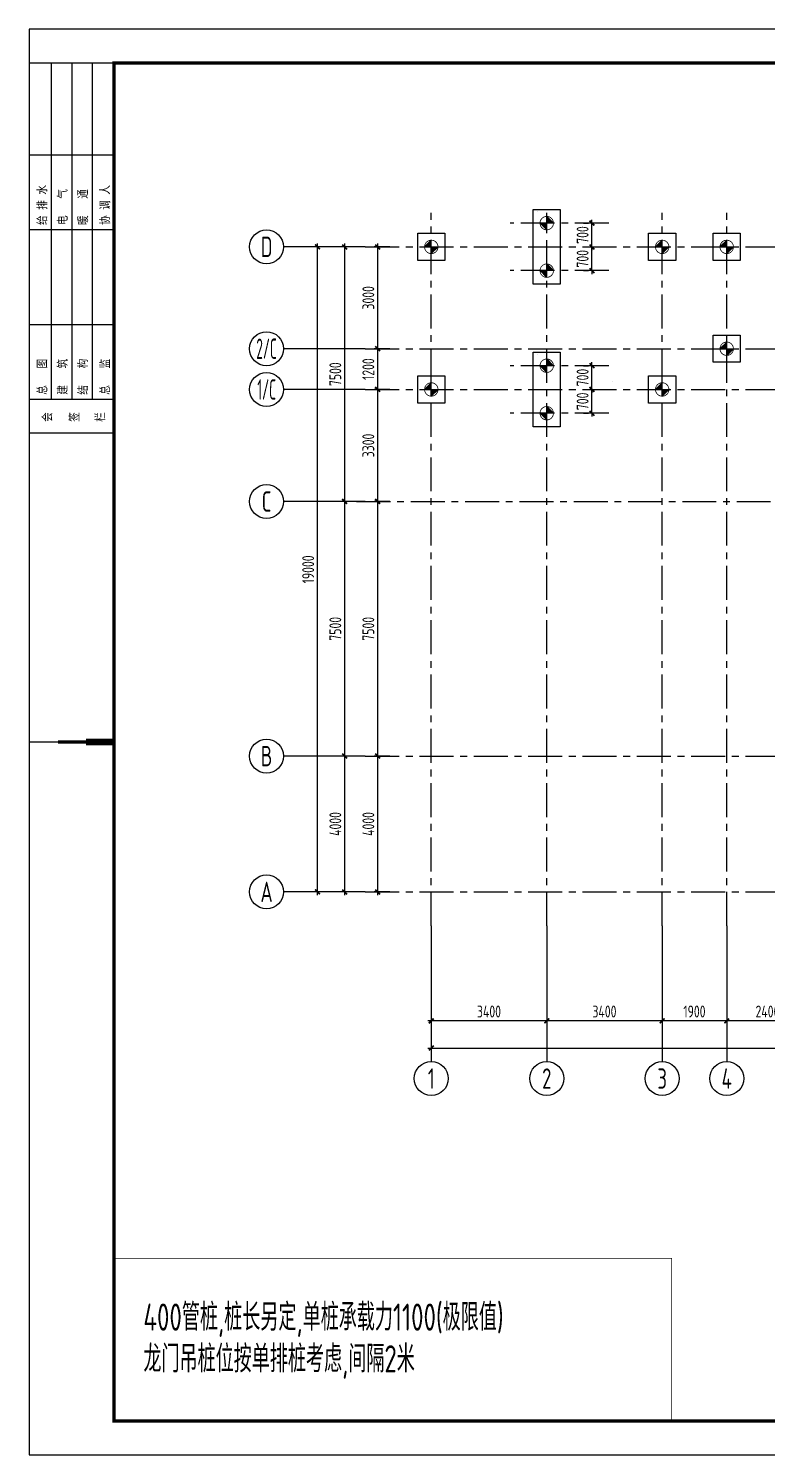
# Model space of a CAD drawing. Extents: x 665703 to 1047784, y -160603 to 92239.
# Drawn here: x 737561 to 759322, y 50204 to 92239 of the extents above; entities that cross this region are included whole.
import ezdxf
from ezdxf.enums import TextEntityAlignment as Align

# ---------------------------------------------------------------- set-up
doc = ezdxf.new("R2010")
doc.units = 0
doc.header["$LTSCALE"] = 800
doc.linetypes.add('CENTER', pattern=[2, 1.25, -0.25, 0.25, -0.25])
doc.layers.get('0').update_dxf_attribs({"linetype": 'CONTINUOUS'})
doc.layers.get('Defpoints').update_dxf_attribs({"linetype": 'CONTINUOUS'})
for name, color, linetype in [('10001', 54, 'CONTINUOUS'), ('AXIS', 4, 'CENTER'), ('DIM', 2, 'CONTINUOUS'), ('GPSCOMMON', 7, 'CONTINUOUS'), ('NUM', 7, 'CONTINUOUS'), ('TK', 7, 'CONTINUOUS'), ('ZW', 233, 'CONTINUOUS'), ('柱', 2, 'CONTINUOUS')]:
    doc.layers.add(name, color=color, linetype=linetype)
doc.styles.add('TSSD_Axis', font='tssdeng.shx', dxfattribs={"width": 0.7, "bigfont": 'tssdchn.shx'})
doc.styles.add('TSSD_Dimension', font='Tssdeng.shx', dxfattribs={"width": 0.75, "bigfont": 'hztxt.shx'})
doc.dimstyles.new('TSSD_100_100', dxfattribs={"dimtxt": 350, "dimasz": 100, "dimexe": 100, "dimexo": 250, "dimgap": 100, "dimtad": 1, "dimdec": 0, "dimzin": 0, "dimdsep": 46, "dimtxsty": 'TSSD_Dimension', "dimblk": 'ARCHTICK', "dimcen": 0, "dimdle": 100, "dimclrt": 7, "dimadec": 0, "dimazin": 0, "dimtfac": 1, "dimtdec": 0, "dimtix": 1, "dimtmove": 2, "dimatfit": 3, "dimldrblk": 'ARCHTICK', "dimfxl": 0, "dimtolj": 1, "dimtzin": 0, "dimarcsym": 0})

# ---------------------------------------------------------------- blocks, each defined once
blk = doc.blocks.new('ts_axno')
at = {"color": 0, "linetype": 'ByBlock', "lineweight": -2}
blk.add_circle((0, 0), 0.5, dxfattribs=at)
at = {"color": 0, "linetype": 'ByBlock', "lineweight": -2, "style": 'TSSD_Axis', "width": 0.7}
blk.add_attdef('A', text='', height=0.6, dxfattribs=at).set_placement((0, 0), align=Align.MIDDLE_CENTER)
blk = doc.blocks.new('_ArchTick')
at = {"color": 0, "const_width": 0.5}
blk.add_lwpolyline([(-0.71, -0.71), (0.71, 0.71)], dxfattribs=at)
blk = doc.blocks.new('*D1265')
at = {"layer": 'Defpoints', "color": 0, "transparency": 16777216}
for p in [(747476, 85807), (746871, 78307), (747476, 78307)]:
    blk.add_point(p, dxfattribs=at)
at = {"layer": 'DIM', "color": 0, "lineweight": -2, "transparency": 16777216}
for p, q in [((747226, 85807), (746771, 85807)), ((746871, 85907), (746871, 78207)), ((747226, 78307), (746771, 78307))]:
    blk.add_line(p, q, dxfattribs=at)
at = {"layer": 'DIM', "color": 0, "lineweight": -2, "transparency": 16777216, "xscale": 100, "yscale": 100, "zscale": 100}
for p, rotation in [((746871, 85807), 90), ((746871, 78307), 270)]:
    blk.add_blockref('_ArchTick', p, dxfattribs=dict(at, rotation=rotation))
at = {"layer": 'DIM', "color": 7, "transparency": 16777216, "insert": (746596, 82057), "char_height": 350, "attachment_point": 5, "rotation": 90, "style": 'TSSD_Dimension'}
blk.add_mtext('\\A1;7500', dxfattribs=at)
blk = doc.blocks.new('*D1282')
at = {"layer": 'Defpoints', "color": 0, "transparency": 16777216}
for p in [(747476, 78307), (746871, 70807), (747476, 70807)]:
    blk.add_point(p, dxfattribs=at)
at = {"layer": 'DIM', "color": 0, "lineweight": -2, "transparency": 16777216}
for p, q in [((747226, 78307), (746771, 78307)), ((746871, 78407), (746871, 70707)), ((747226, 70807), (746771, 70807))]:
    blk.add_line(p, q, dxfattribs=at)
at = {"layer": 'DIM', "color": 0, "lineweight": -2, "transparency": 16777216, "xscale": 100, "yscale": 100, "zscale": 100}
for p, rotation in [((746871, 78307), 90), ((746871, 70807), 270)]:
    blk.add_blockref('_ArchTick', p, dxfattribs=dict(at, rotation=rotation))
at = {"layer": 'DIM', "color": 7, "transparency": 16777216, "insert": (746596, 74557), "char_height": 350, "attachment_point": 5, "rotation": 90, "style": 'TSSD_Dimension'}
blk.add_mtext('\\A1;7500', dxfattribs=at)
blk = doc.blocks.new('*D1284')
at = {"layer": 'Defpoints', "color": 0, "transparency": 16777216}
for p in [(747476, 70807), (746871, 66807), (747476, 66807)]:
    blk.add_point(p, dxfattribs=at)
at = {"layer": 'DIM', "color": 0, "lineweight": -2, "transparency": 16777216}
for p, q in [((747226, 70807), (746771, 70807)), ((746871, 70907), (746871, 66707)), ((747226, 66807), (746771, 66807))]:
    blk.add_line(p, q, dxfattribs=at)
at = {"layer": 'DIM', "color": 0, "lineweight": -2, "transparency": 16777216, "xscale": 100, "yscale": 100, "zscale": 100}
for p, rotation in [((746871, 70807), 90), ((746871, 66807), 270)]:
    blk.add_blockref('_ArchTick', p, dxfattribs=dict(at, rotation=rotation))
at = {"layer": 'DIM', "color": 7, "transparency": 16777216, "insert": (746596, 68807), "char_height": 350, "attachment_point": 5, "rotation": 90, "style": 'TSSD_Dimension'}
blk.add_mtext('\\A1;4000', dxfattribs=at)
blk = doc.blocks.new('*D1264')
at = {"layer": 'Defpoints', "color": 0, "transparency": 16777216}
for p in [(746071, 85807), (747476, 85807), (747476, 66807)]:
    blk.add_point(p, dxfattribs=at)
at = {"layer": 'DIM', "color": 0, "lineweight": -2, "transparency": 16777216}
for p, q in [((747226, 85807), (745971, 85807)), ((746071, 66707), (746071, 85907)), ((747226, 66807), (745971, 66807))]:
    blk.add_line(p, q, dxfattribs=at)
at = {"layer": 'DIM', "color": 0, "lineweight": -2, "transparency": 16777216, "xscale": 100, "yscale": 100, "zscale": 100}
for p, rotation in [((746071, 85807), 90), ((746071, 66807), 270)]:
    blk.add_blockref('_ArchTick', p, dxfattribs=dict(at, rotation=rotation))
at = {"layer": 'DIM', "color": 7, "transparency": 16777216, "insert": (745796, 76307), "char_height": 350, "attachment_point": 5, "rotation": 90, "style": 'TSSD_Dimension'}
blk.add_mtext('\\A1;19000', dxfattribs=at)
blk = doc.blocks.new('*D1263')
at = {"layer": 'Defpoints', "color": 0, "transparency": 16777216}
for p in [(748448, 81607), (747843, 78307), (748448, 78307)]:
    blk.add_point(p, dxfattribs=at)
at = {"layer": 'DIM', "color": 0, "lineweight": -2, "transparency": 16777216}
for p, q in [((748198, 81607), (747743, 81607)), ((747843, 81707), (747843, 78207)), ((748198, 78307), (747743, 78307))]:
    blk.add_line(p, q, dxfattribs=at)
at = {"layer": 'DIM', "color": 0, "lineweight": -2, "transparency": 16777216, "xscale": 100, "yscale": 100, "zscale": 100}
for p, rotation in [((747843, 81607), 90), ((747843, 78307), 270)]:
    blk.add_blockref('_ArchTick', p, dxfattribs=dict(at, rotation=rotation))
at = {"layer": 'DIM', "color": 7, "transparency": 16777216, "insert": (747568, 79957), "char_height": 350, "attachment_point": 5, "rotation": 90, "style": 'TSSD_Dimension'}
blk.add_mtext('\\A1;3300', dxfattribs=at)
blk = doc.blocks.new('*D1281')
at = {"layer": 'Defpoints', "color": 0, "transparency": 16777216}
for p in [(748448, 78307), (747843, 70807), (748448, 70807)]:
    blk.add_point(p, dxfattribs=at)
at = {"layer": 'DIM', "color": 0, "lineweight": -2, "transparency": 16777216}
for p, q in [((748198, 78307), (747743, 78307)), ((747843, 78407), (747843, 70707)), ((748198, 70807), (747743, 70807))]:
    blk.add_line(p, q, dxfattribs=at)
at = {"layer": 'DIM', "color": 0, "lineweight": -2, "transparency": 16777216, "xscale": 100, "yscale": 100, "zscale": 100}
for p, rotation in [((747843, 78307), 90), ((747843, 70807), 270)]:
    blk.add_blockref('_ArchTick', p, dxfattribs=dict(at, rotation=rotation))
at = {"layer": 'DIM', "color": 7, "transparency": 16777216, "insert": (747568, 74557), "char_height": 350, "attachment_point": 5, "rotation": 90, "style": 'TSSD_Dimension'}
blk.add_mtext('\\A1;7500', dxfattribs=at)
blk = doc.blocks.new('*D1283')
at = {"layer": 'Defpoints', "color": 0, "transparency": 16777216}
for p in [(748448, 70807), (747843, 66807), (748448, 66807)]:
    blk.add_point(p, dxfattribs=at)
at = {"layer": 'DIM', "color": 0, "lineweight": -2, "transparency": 16777216}
for p, q in [((748198, 70807), (747743, 70807)), ((747843, 70907), (747843, 66707)), ((748198, 66807), (747743, 66807))]:
    blk.add_line(p, q, dxfattribs=at)
at = {"layer": 'DIM', "color": 0, "lineweight": -2, "transparency": 16777216, "xscale": 100, "yscale": 100, "zscale": 100}
for p, rotation in [((747843, 70807), 90), ((747843, 66807), 270)]:
    blk.add_blockref('_ArchTick', p, dxfattribs=dict(at, rotation=rotation))
at = {"layer": 'DIM', "color": 7, "transparency": 16777216, "insert": (747568, 68807), "char_height": 350, "attachment_point": 5, "rotation": 90, "style": 'TSSD_Dimension'}
blk.add_mtext('\\A1;4000', dxfattribs=at)
blk = doc.blocks.new('*D1353')
at = {"layer": 'Defpoints', "color": 0, "transparency": 16777216}
for p in [(748448, 82807), (747843, 81607), (748448, 81607)]:
    blk.add_point(p, dxfattribs=at)
at = {"layer": 'DIM', "color": 0, "lineweight": -2, "transparency": 16777216}
for p, q in [((747843, 82907), (747843, 81507)), ((748198, 82807), (747743, 82807)), ((748198, 81607), (747743, 81607))]:
    blk.add_line(p, q, dxfattribs=at)
at = {"layer": 'DIM', "color": 0, "lineweight": -2, "transparency": 16777216, "xscale": 100, "yscale": 100, "zscale": 100}
for p, rotation in [((747843, 82807), 90), ((747843, 81607), 270)]:
    blk.add_blockref('_ArchTick', p, dxfattribs=dict(at, rotation=rotation))
at = {"layer": 'DIM', "color": 7, "transparency": 16777216, "insert": (747568, 82207), "char_height": 350, "attachment_point": 5, "rotation": 90, "style": 'TSSD_Dimension'}
blk.add_mtext('\\A1;1200', dxfattribs=at)
blk = doc.blocks.new('*D1352')
at = {"layer": 'Defpoints', "color": 0, "transparency": 16777216}
for p in [(748448, 85807), (747843, 82807), (748448, 82807)]:
    blk.add_point(p, dxfattribs=at)
at = {"layer": 'DIM', "color": 0, "lineweight": -2, "transparency": 16777216}
for p, q in [((748198, 85807), (747743, 85807)), ((747843, 85907), (747843, 82707)), ((748198, 82807), (747743, 82807))]:
    blk.add_line(p, q, dxfattribs=at)
at = {"layer": 'DIM', "color": 0, "lineweight": -2, "transparency": 16777216, "xscale": 100, "yscale": 100, "zscale": 100}
for p, rotation in [((747843, 85807), 90), ((747843, 82807), 270)]:
    blk.add_blockref('_ArchTick', p, dxfattribs=dict(at, rotation=rotation))
at = {"layer": 'DIM', "color": 7, "transparency": 16777216, "insert": (747568, 84307), "char_height": 350, "attachment_point": 5, "rotation": 90, "style": 'TSSD_Dimension'}
blk.add_mtext('\\A1;3000', dxfattribs=at)
blk = doc.blocks.new('*D1271')
at = {"layer": 'Defpoints', "color": 0, "transparency": 16777216}
for p in [(758122, 65807), (760522, 65807), (758122, 63007)]:
    blk.add_point(p, dxfattribs=at)
at = {"layer": 'DIM', "color": 0, "lineweight": -2, "transparency": 16777216}
for p, q in [((758122, 65557), (758122, 62907)), ((760522, 65557), (760522, 62907)), ((760622, 63007), (758022, 63007))]:
    blk.add_line(p, q, dxfattribs=at)
at = {"layer": 'DIM', "color": 0, "lineweight": -2, "transparency": 16777216, "xscale": 100, "yscale": 100, "zscale": 100, "rotation": 180}
blk.add_blockref('_ArchTick', (758122, 63007), dxfattribs=at)
at = {"layer": 'DIM', "color": 0, "lineweight": -2, "transparency": 16777216, "xscale": 100, "yscale": 100, "zscale": 100}
blk.add_blockref('_ArchTick', (760522, 63007), dxfattribs=at)
at = {"layer": 'DIM', "color": 7, "transparency": 16777216, "insert": (759322, 63282), "char_height": 350, "attachment_point": 5, "style": 'TSSD_Dimension'}
blk.add_mtext('\\A1;2400', dxfattribs=at)
blk = doc.blocks.new('*D1270')
at = {"layer": 'Defpoints', "color": 0, "transparency": 16777216}
for p in [(756222, 65807), (758122, 65807), (756222, 63007)]:
    blk.add_point(p, dxfattribs=at)
at = {"layer": 'DIM', "color": 0, "lineweight": -2, "transparency": 16777216}
for p, q in [((756222, 65557), (756222, 62907)), ((758122, 65557), (758122, 62907)), ((758222, 63007), (756122, 63007))]:
    blk.add_line(p, q, dxfattribs=at)
at = {"layer": 'DIM', "color": 0, "lineweight": -2, "transparency": 16777216, "xscale": 100, "yscale": 100, "zscale": 100, "rotation": 180}
blk.add_blockref('_ArchTick', (756222, 63007), dxfattribs=at)
at = {"layer": 'DIM', "color": 0, "lineweight": -2, "transparency": 16777216, "xscale": 100, "yscale": 100, "zscale": 100}
blk.add_blockref('_ArchTick', (758122, 63007), dxfattribs=at)
at = {"layer": 'DIM', "color": 7, "transparency": 16777216, "insert": (757172, 63282), "char_height": 350, "attachment_point": 5, "style": 'TSSD_Dimension'}
blk.add_mtext('\\A1;1900', dxfattribs=at)
blk = doc.blocks.new('*D1269')
at = {"layer": 'Defpoints', "color": 0, "transparency": 16777216}
for p in [(752822, 65807), (756222, 65807), (752822, 63007)]:
    blk.add_point(p, dxfattribs=at)
at = {"layer": 'DIM', "color": 0, "lineweight": -2, "transparency": 16777216}
for p, q in [((752822, 65557), (752822, 62907)), ((756222, 65557), (756222, 62907)), ((756322, 63007), (752722, 63007))]:
    blk.add_line(p, q, dxfattribs=at)
at = {"layer": 'DIM', "color": 0, "lineweight": -2, "transparency": 16777216, "xscale": 100, "yscale": 100, "zscale": 100, "rotation": 180}
blk.add_blockref('_ArchTick', (752822, 63007), dxfattribs=at)
at = {"layer": 'DIM', "color": 0, "lineweight": -2, "transparency": 16777216, "xscale": 100, "yscale": 100, "zscale": 100}
blk.add_blockref('_ArchTick', (756222, 63007), dxfattribs=at)
at = {"layer": 'DIM', "color": 7, "transparency": 16777216, "insert": (754522, 63282), "char_height": 350, "attachment_point": 5, "style": 'TSSD_Dimension'}
blk.add_mtext('\\A1;3400', dxfattribs=at)
blk = doc.blocks.new('*D1268')
at = {"layer": 'Defpoints', "color": 0, "transparency": 16777216}
for p in [(749422, 65807), (752822, 65807), (749422, 63007)]:
    blk.add_point(p, dxfattribs=at)
at = {"layer": 'DIM', "color": 0, "lineweight": -2, "transparency": 16777216}
for p, q in [((749422, 65557), (749422, 62907)), ((752822, 65557), (752822, 62907)), ((752922, 63007), (749322, 63007))]:
    blk.add_line(p, q, dxfattribs=at)
at = {"layer": 'DIM', "color": 0, "lineweight": -2, "transparency": 16777216, "xscale": 100, "yscale": 100, "zscale": 100, "rotation": 180}
blk.add_blockref('_ArchTick', (749422, 63007), dxfattribs=at)
at = {"layer": 'DIM', "color": 0, "lineweight": -2, "transparency": 16777216, "xscale": 100, "yscale": 100, "zscale": 100}
blk.add_blockref('_ArchTick', (752822, 63007), dxfattribs=at)
at = {"layer": 'DIM', "color": 7, "transparency": 16777216, "insert": (751122, 63282), "char_height": 350, "attachment_point": 5, "style": 'TSSD_Dimension'}
blk.add_mtext('\\A1;3400', dxfattribs=at)
blk = doc.blocks.new('*D1266')
at = {"layer": 'Defpoints', "color": 0, "transparency": 16777216}
for p in [(749422, 65807), (789422, 65807), (789422, 62207)]:
    blk.add_point(p, dxfattribs=at)
at = {"layer": 'DIM', "color": 0, "lineweight": -2, "transparency": 16777216}
for p, q in [((749422, 65557), (749422, 62107)), ((789422, 65557), (789422, 62107)), ((749322, 62207), (789522, 62207))]:
    blk.add_line(p, q, dxfattribs=at)
at = {"layer": 'DIM', "color": 0, "lineweight": -2, "transparency": 16777216, "xscale": 100, "yscale": 100, "zscale": 100, "rotation": 180}
blk.add_blockref('_ArchTick', (749422, 62207), dxfattribs=at)
at = {"layer": 'DIM', "color": 0, "lineweight": -2, "transparency": 16777216, "xscale": 100, "yscale": 100, "zscale": 100}
blk.add_blockref('_ArchTick', (789422, 62207), dxfattribs=at)
at = {"layer": 'DIM', "color": 7, "transparency": 16777216, "insert": (769422, 62482), "char_height": 350, "attachment_point": 5, "style": 'TSSD_Dimension'}
blk.add_mtext('\\A1;40000', dxfattribs=at)
blk = doc.blocks.new('ZW-1')
at = {"layer": 'ZW', "color": 60}
for p, q in [((-247, 0), (0, 247)), ((-247, 0), (247, 0)), ((0, -247), (0, 247)), ((247, 0), (0, -247))]:
    blk.add_line(p, q, dxfattribs=at)
at = {"layer": 'ZW', "color": 60, "const_width": 30}
blk.add_lwpolyline([(-247, 0, -1), (247, 0, -1)], format="xyb", close=True, dxfattribs=at)
at = {"layer": 'ZW', "color": 60}
for points in [[(-247, 0), (0, 247), (0, 0)], [(0, 0), (247, 0), (0, -247)]]:
    blk.add_solid(points, dxfattribs=at)
blk = doc.blocks.new('*D1357')
at = {"layer": 'Defpoints', "color": 0, "transparency": 16777216}
for p in [(754154, 81607), (754154, 81607), (754154, 80907)]:
    blk.add_point(p, dxfattribs=at)
at = {"layer": 'DIM', "color": 0, "lineweight": -2, "transparency": 16777216}
for p, q in [((753904, 81607), (754054, 81607)), ((754154, 81607), (754154, 81707)), ((754154, 80907), (754154, 81607)), ((753904, 80907), (754054, 80907)), ((754154, 80907), (754154, 80807))]:
    blk.add_line(p, q, dxfattribs=at)
at = {"layer": 'DIM', "color": 0, "lineweight": -2, "transparency": 16777216, "xscale": 100, "yscale": 100, "zscale": 100}
for p, rotation in [((754154, 81607), 270), ((754154, 80907), 90)]:
    blk.add_blockref('_ArchTick', p, dxfattribs=dict(at, rotation=rotation))
at = {"layer": 'DIM', "color": 7, "transparency": 16777216, "insert": (753879, 81257), "char_height": 350, "attachment_point": 5, "rotation": 90, "style": 'TSSD_Dimension'}
blk.add_mtext('\\A1;700', dxfattribs=at)
blk = doc.blocks.new('*D1356')
at = {"layer": 'Defpoints', "color": 0, "transparency": 16777216}
for p in [(754154, 82307), (754154, 82307), (754154, 81607)]:
    blk.add_point(p, dxfattribs=at)
at = {"layer": 'DIM', "color": 0, "lineweight": -2, "transparency": 16777216}
for p, q in [((754154, 82307), (754154, 82407)), ((753904, 82307), (754054, 82307)), ((754154, 81607), (754154, 82307)), ((753904, 81607), (754054, 81607)), ((754154, 81607), (754154, 81507))]:
    blk.add_line(p, q, dxfattribs=at)
at = {"layer": 'DIM', "color": 0, "lineweight": -2, "transparency": 16777216, "xscale": 100, "yscale": 100, "zscale": 100}
for p, rotation in [((754154, 82307), 270), ((754154, 81607), 90)]:
    blk.add_blockref('_ArchTick', p, dxfattribs=dict(at, rotation=rotation))
at = {"layer": 'DIM', "color": 7, "transparency": 16777216, "insert": (753879, 81957), "char_height": 350, "attachment_point": 5, "rotation": 90, "style": 'TSSD_Dimension'}
blk.add_mtext('\\A1;700', dxfattribs=at)
blk = doc.blocks.new('*D1355')
at = {"layer": 'Defpoints', "color": 0, "transparency": 16777216}
for p in [(754154, 85807), (754154, 85807), (754154, 85107)]:
    blk.add_point(p, dxfattribs=at)
at = {"layer": 'DIM', "color": 0, "lineweight": -2, "transparency": 16777216}
for p, q in [((753904, 85807), (754054, 85807)), ((754154, 85807), (754154, 85907)), ((754154, 85107), (754154, 85807)), ((753904, 85107), (754054, 85107)), ((754154, 85107), (754154, 85007))]:
    blk.add_line(p, q, dxfattribs=at)
at = {"layer": 'DIM', "color": 0, "lineweight": -2, "transparency": 16777216, "xscale": 100, "yscale": 100, "zscale": 100}
for p, rotation in [((754154, 85807), 270), ((754154, 85107), 90)]:
    blk.add_blockref('_ArchTick', p, dxfattribs=dict(at, rotation=rotation))
at = {"layer": 'DIM', "color": 7, "transparency": 16777216, "insert": (753879, 85457), "char_height": 350, "attachment_point": 5, "rotation": 90, "style": 'TSSD_Dimension'}
blk.add_mtext('\\A1;700', dxfattribs=at)
blk = doc.blocks.new('*D1354')
at = {"layer": 'Defpoints', "color": 0, "transparency": 16777216}
for p in [(754154, 86507), (754154, 86507), (754154, 85807)]:
    blk.add_point(p, dxfattribs=at)
at = {"layer": 'DIM', "color": 0, "lineweight": -2, "transparency": 16777216}
for p, q in [((754154, 86507), (754154, 86607)), ((753904, 86507), (754054, 86507)), ((754154, 85807), (754154, 86507)), ((753904, 85807), (754054, 85807)), ((754154, 85807), (754154, 85707))]:
    blk.add_line(p, q, dxfattribs=at)
at = {"layer": 'DIM', "color": 0, "lineweight": -2, "transparency": 16777216, "xscale": 100, "yscale": 100, "zscale": 100}
for p, rotation in [((754154, 86507), 270), ((754154, 85807), 90)]:
    blk.add_blockref('_ArchTick', p, dxfattribs=dict(at, rotation=rotation))
at = {"layer": 'DIM', "color": 7, "transparency": 16777216, "insert": (753879, 86157), "char_height": 350, "attachment_point": 5, "rotation": 90, "style": 'TSSD_Dimension'}
blk.add_mtext('\\A1;700', dxfattribs=at)
blk = doc.blocks.new('TK2')
at = {"layer": 'TK', "color": 2}
for p, q in [((650, 41000), (650, 31100)), ((1250, 41000), (1250, 31100)), ((1850, 41000), (1850, 31100)), ((0, 38300), (2500, 38300)), ((0, 36100), (2500, 36100)), ((0, 33300), (2500, 33300)), ((0, 31100), (2500, 31100))]:
    blk.add_line(p, q, dxfattribs=at)
blk.add_lwpolyline([(59400, 42000), (0, 42000), (0, 0), (59400, 0)], close=True, dxfattribs=at)
for points, const_width in [([(30450, 41000), (30450, 41700)], 100), ([(30450, 42000), (30450, 41000)], 35), ([(30450, 41000), (30450, 41350)], 200), ([(0, 21000), (2500, 21000)], 35), ([(2500, 21000), (850, 21000)], 100), ([(2500, 21000), (1675, 21000)], 200), ([(58400, 21000), (58750, 21000)], 200), ([(58400, 21000), (59100, 21000)], 100), ([(59400, 21000), (58400, 21000)], 35), ([(30450, 1000), (30450, 650)], 200), ([(30450, 1000), (30450, 300)], 100), ([(30450, 0), (30450, 1000)], 35)]:
    blk.add_lwpolyline(points, dxfattribs=dict(at, const_width=const_width))
for points, const_width in [([(0, 41000), (2500, 41000), (2500, 30100), (0, 30100)], 40), ([(2500, 41000), (58400, 41000), (58400, 1000), (2500, 1000)], 100)]:
    blk.add_lwpolyline(points, close=True, dxfattribs=dict(at, const_width=const_width))
at = {"layer": 'TK', "color": 2, "style": 'TSSD_Dimension', "width": 0.9}
for s, p in [('给 排 水', (536, 36230)), ('电   气', (1136, 36230)), ('暖   通', (1736, 36230)), ('协 调 人', (2386, 36230)), ('总   图', (536, 31230)), ('建   筑', (1136, 31230)), ('结   构', (1736, 31230)), ('总   监', (2386, 31230)), ('会', (688, 30432)), ('签', (1485, 30432)), ('栏', (2244, 30432))]:
    blk.add_text(s, height=300, rotation=90, dxfattribs=at).set_placement(p)

msp = doc.modelspace()

# ---------------------------------------------------------------- linework, layer by layer
at = {"color": 0, "linetype": 'ByBlock', "lineweight": -2}
for centre in [(744571.2, 82807), (744571.2, 81607)]:
    msp.add_circle(centre, 500, dxfattribs=at)
at = {"layer": 'AXIS'}
for p, q in [((749422.3, 65807), (749422.3, 86807)), ((752558.5, 86839.7), (752559, 86840.2)), ((752822.3, 65807), (752822.3, 86807)), ((756222.3, 65807), (756222.3, 86807)), ((758122.3, 65807), (758122.3, 86807)), ((754654.4, 86507), (751743.6, 86507)), ((747476.2, 85807), (790522.3, 85807)), ((754654.4, 85107), (751743.6, 85107)), ((747476.2, 82807), (761745, 82807)), ((752558.5, 82639.7), (752559, 82640.2)), ((754654.4, 82307), (751743.6, 82307)), ((747476.2, 81607), (790522.3, 81607)), ((754758.5, 81840.7), (754758, 81840.2)), ((754654.4, 80907), (751743.6, 80907)), ((747216.7, 78307), (790522.3, 78307)), ((747476.2, 70807), (790522.3, 70807)), ((747476.2, 66807), (790522.3, 66807))]:
    msp.add_line(p, q, dxfattribs=at)
at = {"layer": 'GPSCOMMON'}
for p, q in [((754154.4, 85107), (754154.4, 86507)), ((754154.4, 80907), (754154.4, 82307))]:
    msp.add_line(p, q, dxfattribs=at)
at = {"layer": 'NUM'}
for p, q in [((747476.2, 85807), (745071.2, 85807)), ((747476.2, 82807), (745071.2, 82807)), ((747476.2, 81607), (745071.2, 81607)), ((747476.2, 78307), (745071.2, 78307)), ((747476.2, 70807), (745071.2, 70807)), ((747476.2, 66807), (745071.2, 66807)), ((749422.3, 65807), (749422.3, 61807)), ((752822.3, 65807), (752822.3, 61807)), ((756222.3, 65807), (756222.3, 61807)), ((758122.3, 65807), (758122.3, 61807))]:
    msp.add_line(p, q, dxfattribs=at)
at = {"layer": 'ZW', "linetype": 'Continuous'}
for points in [[(753222.3, 86906.5), (753222.3, 84707.5), (753221.8, 84707), (752422.8, 84707), (752422.3, 84707.5), (752422.3, 86906.5), (752422.8, 86907), (753221.8, 86907)], [(749822.3, 86206.5), (749822.8, 85407.5), (749822.3, 85407), (749023.3, 85407), (749022.8, 85407.5), (749022.3, 86206.5), (749022.8, 86207), (749821.8, 86207)], [(756622.3, 86206.5), (756622.8, 85407.5), (756622.3, 85407), (755823.3, 85407), (755822.8, 85407.5), (755822.3, 86206.5), (755822.8, 86207), (756621.8, 86207)], [(758522.3, 86206.5), (758522.8, 85407.5), (758522.3, 85407), (757723.3, 85407), (757722.8, 85407.5), (757722.3, 86206.5), (757722.8, 86207), (758521.8, 86207)], [(758522.3, 83206.5), (758522.8, 82407.5), (758522.3, 82407), (757723.3, 82407), (757722.8, 82407.5), (757722.3, 83206.5), (757722.8, 83207), (758521.8, 83207)], [(753222.3, 82706.5), (753222.3, 80507.5), (753221.8, 80507), (752422.8, 80507), (752422.3, 80507.5), (752422.3, 82706.5), (752422.8, 82707), (753221.8, 82707)], [(749822.3, 82006.5), (749822.8, 81207.5), (749822.3, 81207), (749023.3, 81207), (749022.8, 81207.5), (749022.3, 82006.5), (749022.8, 82007), (749821.8, 82007)], [(756622.3, 82006.5), (756622.8, 81207.5), (756622.3, 81207), (755823.3, 81207), (755822.8, 81207.5), (755822.3, 82006.5), (755822.8, 82007), (756621.8, 82007)]]:
    msp.add_lwpolyline(points, dxfattribs=at)
at = {"layer": '柱', "const_width": 20}
msp.add_lwpolyline([(740081.4, 51221.9), (756504.3, 51221.9), (756504.3, 56012.4), (740081.4, 56012.4)], close=True, dxfattribs=at)

# ---------------------------------------------------------------- block references
at = {"layer": 'DIM'}
msp.add_blockref('TK2', (737581.4, 50221.9), dxfattribs=at)
at = {"layer": 'GPSCOMMON', "xscale": 0.8, "yscale": 0.8, "zscale": 0.8, "rotation": 90}
for p in [(752822.3, 86507), (752822.3, 85107), (752822.3, 82307), (752822.3, 80907)]:
    msp.add_blockref('ZW-1', p, dxfattribs=at)
at = {"layer": 'GPSCOMMON', "xscale": 0.8, "yscale": 0.8, "zscale": 0.8}
for p in [(749422.3, 85807), (756222.3, 85807), (758122.3, 85807), (758122.3, 82807), (749422.3, 81607), (756222.3, 81607)]:
    msp.add_blockref('ZW-1', p, dxfattribs=at)
at = {"layer": 'NUM'}
ref = msp.add_blockref('ts_axno', (744571.2, 85807), dxfattribs=dict(at, xscale=1000, yscale=1000, zscale=1000))
ref.add_attrib('D', 'D', dxfattribs={"height": 600, "style": 'TSSD_Axis', "width": 0.7}).set_placement((744571.2, 85807), align=Align.MIDDLE_CENTER)
ref = msp.add_blockref('ts_axno', (744571.2, 78307), dxfattribs=dict(at, xscale=1000, yscale=1000, zscale=1000))
ref.add_attrib('C', 'C', dxfattribs={"height": 600, "style": 'TSSD_Axis', "width": 0.7}).set_placement((744571.2, 78307), align=Align.MIDDLE_CENTER)
ref = msp.add_blockref('ts_axno', (744571.2, 70807), dxfattribs=dict(at, xscale=1000, yscale=1000, zscale=1000))
ref.add_attrib('B', 'B', dxfattribs={"height": 600, "style": 'TSSD_Axis', "width": 0.7}).set_placement((744571.2, 70807), align=Align.MIDDLE_CENTER)
ref = msp.add_blockref('ts_axno', (744571.2, 66807), dxfattribs=dict(at, xscale=1000, yscale=1000, zscale=1000))
ref.add_attrib('A', 'A', dxfattribs={"height": 600, "style": 'TSSD_Axis', "width": 0.7}).set_placement((744571.2, 66807), align=Align.MIDDLE_CENTER)
ref = msp.add_blockref('ts_axno', (749422.3, 61307), dxfattribs=dict(at, xscale=1000, yscale=1000, zscale=1000))
ref.add_attrib('1', '1', dxfattribs={"height": 600, "style": 'TSSD_Axis', "width": 0.7}).set_placement((749422.3, 61307), align=Align.MIDDLE_CENTER)
ref = msp.add_blockref('ts_axno', (752822.3, 61307), dxfattribs=dict(at, xscale=1000, yscale=1000, zscale=1000))
ref.add_attrib('2', '2', dxfattribs={"height": 600, "style": 'TSSD_Axis', "width": 0.7}).set_placement((752822.3, 61307), align=Align.MIDDLE_CENTER)
ref = msp.add_blockref('ts_axno', (756222.3, 61307), dxfattribs=dict(at, xscale=1000, yscale=1000, zscale=1000))
ref.add_attrib('3', '3', dxfattribs={"height": 600, "style": 'TSSD_Axis', "width": 0.7}).set_placement((756222.3, 61307), align=Align.MIDDLE_CENTER)
ref = msp.add_blockref('ts_axno', (758122.3, 61307), dxfattribs=dict(at, xscale=1000, yscale=1000, zscale=1000))
ref.add_attrib('4', '4', dxfattribs={"height": 600, "style": 'TSSD_Axis', "width": 0.7}).set_placement((758122.3, 61307), align=Align.MIDDLE_CENTER)

# ---------------------------------------------------------------- texts
at = {"color": 0, "linetype": 'ByBlock', "lineweight": -2, "style": 'TSSD_Axis', "width": 0.5}
msp.add_attdef('2/C', text='A', height=600, dxfattribs=at).set_placement((744571.2, 82807), align=Align.MIDDLE_CENTER)
at = {"color": 0, "linetype": 'ByBlock', "lineweight": -2, "style": 'TSSD_Axis', "oblique": 0.5, "width": 0.5}
msp.add_attdef('1/C', text='A', height=600, dxfattribs=at).set_placement((744571.2, 81607), align=Align.MIDDLE_CENTER)
at = {"layer": '10001', "color": 7, "style": 'TSSD_Axis', "width": 0.7}
for s, p in [('400管桩,桩长另定,单桩承载力1100(极限值)', (740943, 53880.3)), ('龙门吊桩位按单排桩考虑,间隔2米', (740943, 52650.8))]:
    msp.add_text(s, height=800, dxfattribs=at).set_placement(p)

# ---------------------------------------------------------------- dimensions: what is measured, and where the dimension line sits
at = {"layer": 'DIM'}
for base, p1, p2, angle, picture, middle in [((754154.4, 86507), (754154.4, 85807), (754154.4, 86507), 90, '*D1354', (753879.4, 86157)), ((746071.2, 85807), (747476.2, 66807), (747476.2, 85807), 90, '*D1264', (745796.2, 76307)), ((746871.2, 78307), (747476.2, 85807), (747476.2, 78307), 90, '*D1265', (746596.2, 82057)), ((747843, 82807), (748448, 85807), (748448, 82807), 90, '*D1352', (747568, 84307)), ((754154.4, 85807), (754154.4, 85107), (754154.4, 85807), 90, '*D1355', (753879.4, 85457)), ((747843, 81607), (748448, 82807), (748448, 81607), 90, '*D1353', (747568, 82207)), ((754154.4, 82307), (754154.4, 81607), (754154.4, 82307), 90, '*D1356', (753879.4, 81957)), ((747843, 78307), (748448, 81607), (748448, 78307), 90, '*D1263', (747568, 79957)), ((754154.4, 81607), (754154.4, 80907), (754154.4, 81607), 90, '*D1357', (753879.4, 81257)), ((746871.2, 70807), (747476.2, 78307), (747476.2, 70807), 90, '*D1282', (746596.2, 74557)), ((747843, 70807), (748448, 78307), (748448, 70807), 90, '*D1281', (747568, 74557)), ((746871.2, 66807), (747476.2, 70807), (747476.2, 66807), 90, '*D1284', (746596.2, 68807)), ((747843, 66807), (748448, 70807), (748448, 66807), 90, '*D1283', (747568, 68807)), ((749422.3, 63007), (752822.3, 65807), (749422.3, 65807), 180, '*D1268', (751122.3, 63282)), ((789422.3, 62207), (749422.3, 65807), (789422.3, 65807), 180, '*D1266', (769422.3, 62482)), ((752822.3, 63007), (756222.3, 65807), (752822.3, 65807), 180, '*D1269', (754522.3, 63282)), ((756222.3, 63007), (758122.3, 65807), (756222.3, 65807), 180, '*D1270', (757172.3, 63282)), ((758122.3, 63007), (760522.3, 65807), (758122.3, 65807), 180, '*D1271', (759322.3, 63282))]:
    dim = msp.add_linear_dim(base=base, p1=p1, p2=p2, angle=angle, dimstyle='TSSD_100_100', dxfattribs=at)
    dim.commit()
    dim.dimension.update_dxf_attribs({"geometry": picture, "text_midpoint": middle})

doc.saveas('drawing.dxf')
